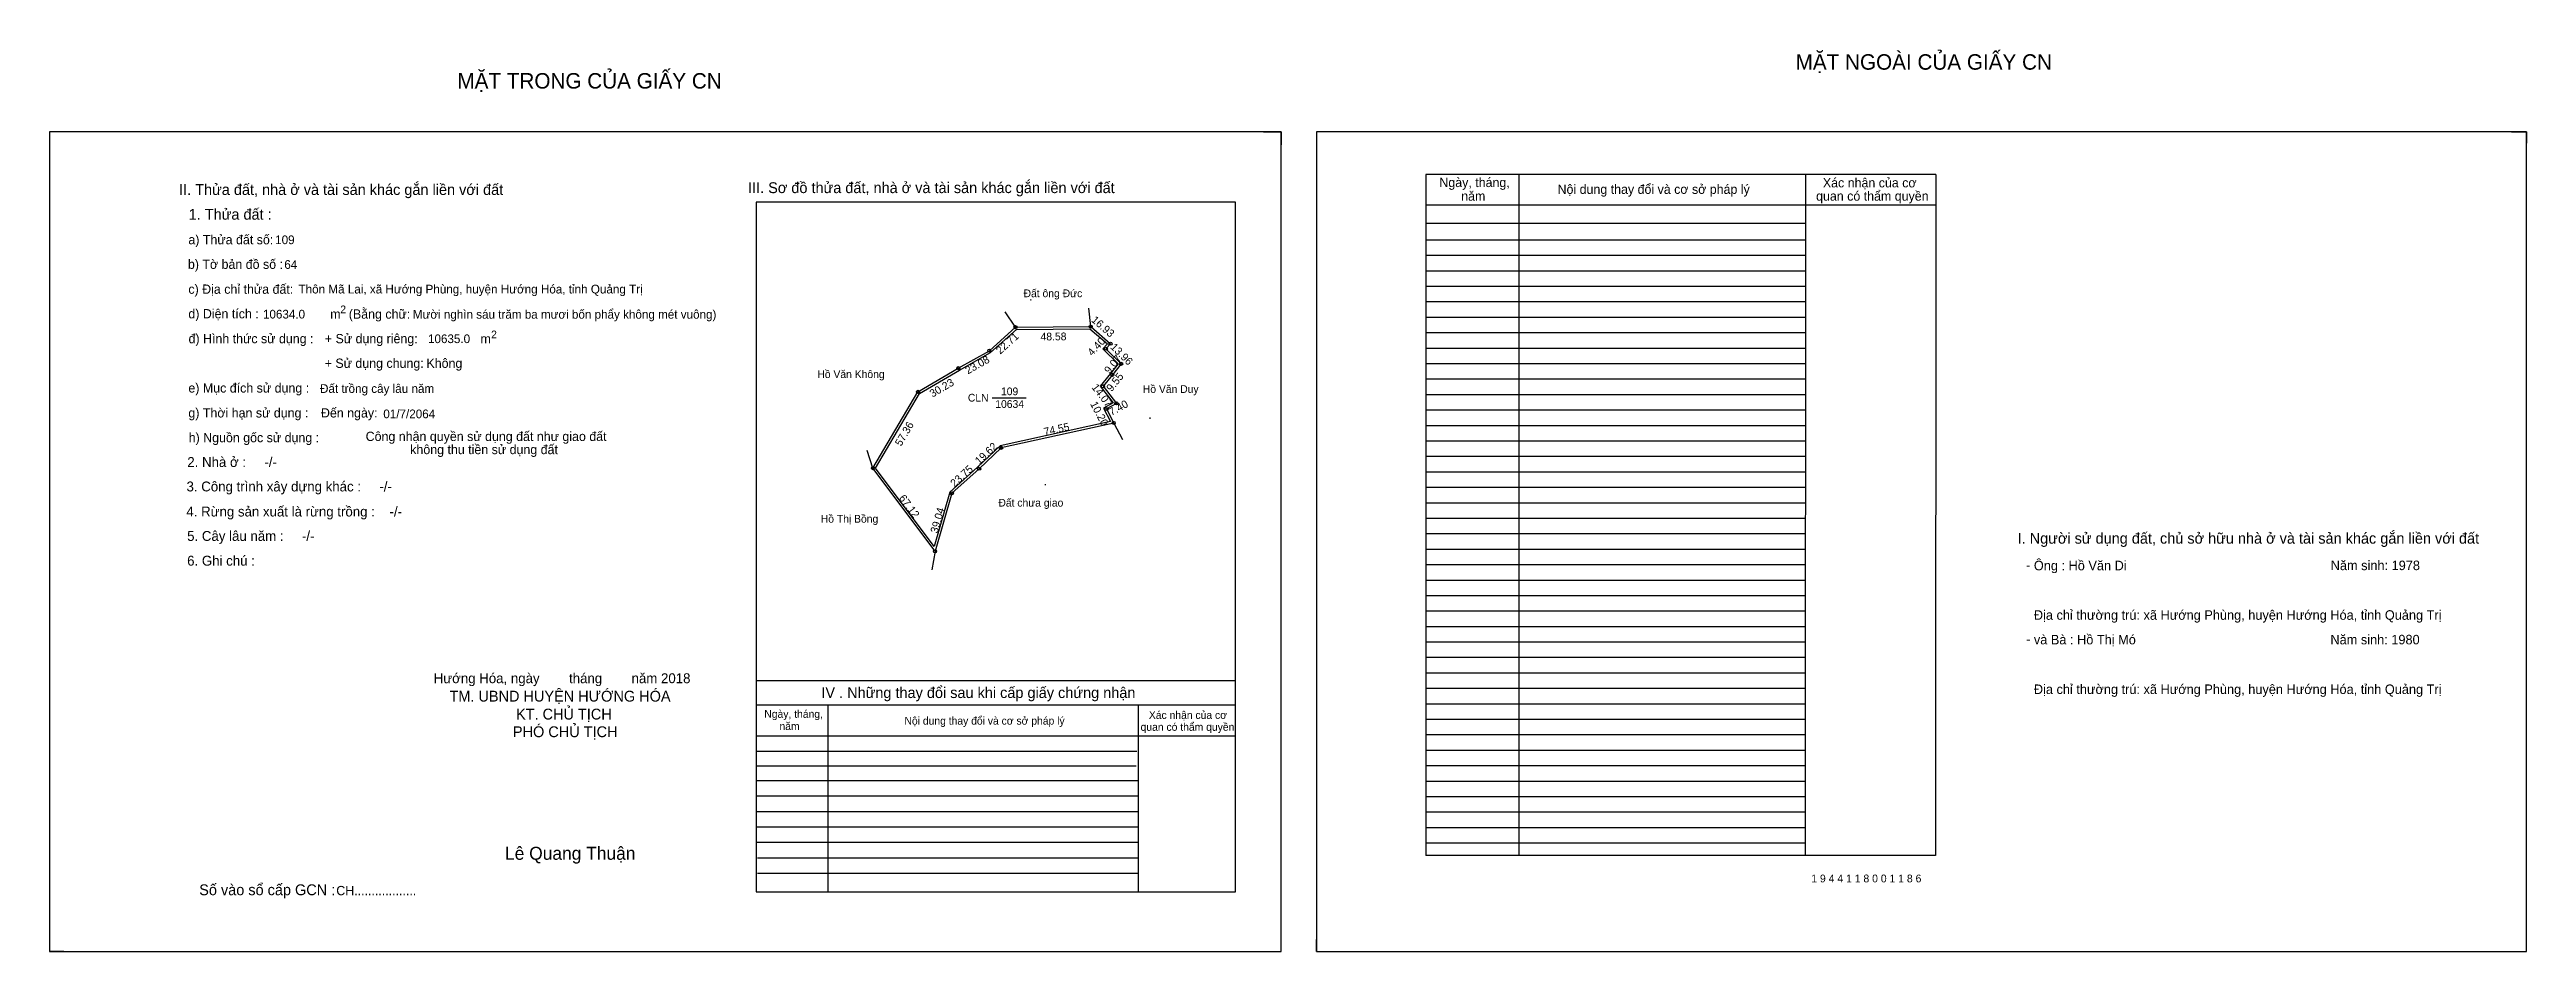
# Model space of a CAD drawing. Extents: x 531029 to 534540, y 1847063 to 1847735.
# Drawn here: x 532939 to 534540, y 1847152 to 1847735 of the extents above.
import ezdxf

# ---------------------------------------------------------------- set-up
doc = ezdxf.new("R2010")
doc.units = 0
for name, color, linetype in [('Default', 7, 'Continuous'), ('Level 10', 7, 'Continuous'), ('Level 11', 7, 'Continuous'), ('Level 13', 7, 'Continuous'), ('Level 27', 7, 'Continuous'), ('Level 36', 7, 'Continuous'), ('Level 49', 7, 'Continuous'), ('Level 55', 7, 'Continuous'), ('Level 6', 7, 'Continuous'), ('Level 60', 7, 'Continuous'), ('Level 7', 7, 'Continuous'), ('Level 8', 7, 'Continuous'), ('Level 9', 7, 'Continuous')]:
    doc.layers.add(name, color=color, linetype=linetype)

msp = doc.modelspace()

# ---------------------------------------------------------------- linework, layer by layer
at = {"layer": 'Level 10'}
for p, q in [((533723.5, 1847681.5), (533734.9, 1847681.5)), ((533734.9, 1847681.5), (533734.9, 1847673.1)), ((534530.3, 1847681.5), (534539.9, 1847681.5)), ((534539.9, 1847681.5), (534539.9, 1847674.1)), ((533500.1, 1847513.4), (533526.2, 1847528.7)), ((533619.8, 1847517), (533628.4, 1847505.9)), ((532938.7, 1847159.3), (532938.7, 1847151.5)), ((532947.9, 1847151.5), (532938.7, 1847151.5)), ((533757.7, 1847151.5), (533757.7, 1847159.3)), ((533757.7, 1847151.5), (533764.7, 1847151.5))]:
    msp.add_line(p, q, dxfattribs=at)
for points in [[(532938.7, 1847151.5), (533734.9, 1847151.5), (533734.9, 1847681.5), (532938.7, 1847681.5)], [(533757.7, 1847151.5), (534539.9, 1847151.5), (534539.9, 1847681.5), (533757.7, 1847681.5)], [(533546.3, 1847540), (533563.2, 1847555.2), (533611.8, 1847555.6), (533624.6, 1847544.5), (533621.6, 1847541.3), (533631.5, 1847531.5), (533625.8, 1847524.4), (533619.8, 1847517), (533628.4, 1847505.9), (533622, 1847502.3), (533626.7, 1847493.2), (533553.9, 1847477.2), (533539.7, 1847463.7), (533522, 1847447.8), (533511.2, 1847410.3), (533471, 1847464), (533500.1, 1847513.4), (533526.2, 1847528.7)], [(533547.1, 1847538.9), (533563.8, 1847553.8), (533611.3, 1847554.2), (533622.6, 1847544.4), (533619.6, 1847541.2), (533629.6, 1847531.4), (533624.7, 1847525.3), (533618, 1847517), (533626.3, 1847506.3), (533620.1, 1847502.8), (533624.6, 1847494.2), (533553.2, 1847478.5), (533538.7, 1847464.7), (533520.8, 1847448.5), (533510.7, 1847413.4), (533472.7, 1847464.1), (533501.1, 1847512.4), (533526.9, 1847527.5)]]:
    msp.add_lwpolyline(points, close=True, dxfattribs=at)
at = {"layer": 'Level 11'}
for centre in [(533563.2, 1847555.2), (533611.8, 1847555.6), (533624.6, 1847544.5), (533526.2, 1847528.7), (533546.3, 1847540), (533546.3, 1847540), (533621.6, 1847541.3), (533631.5, 1847531.5), (533500.1, 1847513.4), (533619.8, 1847517), (533625.8, 1847524.4), (533622, 1847502.3), (533628.4, 1847505.9), (533626.7, 1847493.2), (533471, 1847464), (533539.7, 1847463.7), (533553.9, 1847477.2), (533522, 1847447.8), (533511.2, 1847410.3)]:
    msp.add_circle(centre, 1, dxfattribs=at)
at = {"layer": 'Level 27'}
for p, q in [((533563.2, 1847555.2), (533556.5, 1847565.1)), ((533611.8, 1847555.6), (533610.6, 1847567.5)), ((533626.7, 1847493.2), (533632.3, 1847482.6)), ((533471, 1847464), (533467.2, 1847475.4)), ((533511.2, 1847410.3), (533509.1, 1847398.4))]:
    msp.add_line(p, q, dxfattribs=at)
at = {"layer": 'Level 7'}
for p, q in [((534073.7, 1847611.5), (533828.5, 1847611.5)), ((534073.7, 1847601.5), (533828.5, 1847601.5)), ((534073.7, 1847591.5), (533828.5, 1847591.5)), ((534073.7, 1847581.5), (533828.5, 1847581.5)), ((534073.7, 1847571.5), (533828.5, 1847571.5)), ((534073.7, 1847561.5), (533828.5, 1847561.5)), ((534073.7, 1847551.5), (533828.5, 1847551.5)), ((534073.7, 1847541.5), (533828.5, 1847541.5)), ((534073.7, 1847531.5), (533828.5, 1847531.5)), ((534073.7, 1847521.5), (533828.5, 1847521.5)), ((534073.7, 1847511.5), (533828.5, 1847511.5)), ((534073.7, 1847501.5), (533828.5, 1847501.5)), ((534073.7, 1847491.5), (533828.5, 1847491.5)), ((534073.7, 1847481.5), (533828.5, 1847481.5)), ((534073.7, 1847471.5), (533828.5, 1847471.5)), ((534073.7, 1847461.5), (533828.5, 1847461.5)), ((534073.7, 1847451.5), (533828.5, 1847451.5)), ((534073.7, 1847441.5), (533828.5, 1847441.5)), ((534073.7, 1847431.5), (533828.5, 1847431.5)), ((534073.7, 1847421.5), (533828.5, 1847421.5)), ((534073.7, 1847411.5), (533828.5, 1847411.5)), ((534073.7, 1847401.5), (533828.5, 1847401.5)), ((534073.7, 1847391.5), (533828.5, 1847391.5)), ((534073.7, 1847381.5), (533828.5, 1847381.5)), ((534073.7, 1847371.5), (533828.5, 1847371.5)), ((534073.7, 1847361.5), (533828.5, 1847361.5)), ((534073.7, 1847351.5), (533828.5, 1847351.5)), ((534073.7, 1847341.5), (533828.5, 1847341.5)), ((534073.7, 1847331.5), (533828.5, 1847331.5)), ((534073.7, 1847321.5), (533828.5, 1847321.5)), ((534073.7, 1847311.5), (533828.5, 1847311.5)), ((534073.7, 1847301.5), (533828.5, 1847301.5)), ((534073.7, 1847291.5), (533828.5, 1847291.5)), ((533641.7, 1847280.8), (533395.5, 1847280.8)), ((534073.7, 1847281.5), (533828.5, 1847281.5)), ((533641.2, 1847271.4), (533395.5, 1847271.4)), ((533642.5, 1847261.9), (533395.5, 1847261.9)), ((534073.7, 1847271.5), (533828.5, 1847271.5)), ((534073.7, 1847261.5), (533828.5, 1847261.5)), ((533642.5, 1847251.9), (533395.5, 1847251.9)), ((533642.5, 1847241.9), (533395.5, 1847241.9)), ((534073.7, 1847251.5), (533828.5, 1847251.5)), ((534073.7, 1847241.5), (533828.5, 1847241.5)), ((533642.5, 1847231.9), (533395.5, 1847231.9)), ((534073.7, 1847231.5), (533828.5, 1847231.5)), ((533642.5, 1847221.9), (533395.5, 1847221.9)), ((533642.5, 1847211.9), (533396.3, 1847211.9)), ((534073.7, 1847221.5), (533828.5, 1847221.5)), ((533642.5, 1847201.9), (533396.3, 1847201.9))]:
    msp.add_line(p, q, dxfattribs=at)
at = {"layer": 'Level 8'}
for p, q in [((534158.1, 1847654), (533828.5, 1847654)), ((533828.5, 1847654), (533828.5, 1847213.5)), ((533888.5, 1847654), (533888.5, 1847213.5)), ((534073.9, 1847653.8), (534073.7, 1847213.5)), ((534158.1, 1847654), (534157.9, 1847213.5)), ((533705.5, 1847636.1), (533395.5, 1847636.1)), ((533395.5, 1847636.1), (533395.5, 1847190.1)), ((533705.5, 1847190.1), (533705.5, 1847636.1)), ((534158.1, 1847634), (533828.5, 1847634)), ((534073.7, 1847622.2), (533828.5, 1847622.2)), ((533705.5, 1847326.5), (533395.5, 1847326.5)), ((533705.5, 1847310.8), (533395.5, 1847310.8)), ((533441.8, 1847310.8), (533441.8, 1847190.1)), ((533642.5, 1847310.8), (533642.5, 1847190.1)), ((533705.5, 1847290.8), (533395.5, 1847290.8)), ((534157.9, 1847213.5), (533828.5, 1847213.5)), ((533395.5, 1847190.1), (533705.5, 1847190.1))]:
    msp.add_line(p, q, dxfattribs=at)
at = {"layer": 'Level 9'}
msp.add_line((533548.2, 1847509.6), (533570.1, 1847509.6), dxfattribs=at)

# ---------------------------------------------------------------- texts
at = {"layer": 'Default'}
for s, p in [('e) Mục đích sử dụng :', (533028.5, 1847512.9)), ('g) Thời hạn sử dụng :', (533028.5, 1847496.8)), ('Đến ngày:', (533114.2, 1847496.8)), ('h) Nguồn gốc sử dụng :', (533028.7, 1847480.8)), ('Công nhận quyền sử dụng đất như giao đất', (533143.1, 1847481.6)), ('không thu tiền sử dụng đất', (533171.9, 1847473.1))]:
    msp.add_text(s, height=6, dxfattribs=at).set_placement(p)
at = {"layer": 'Level 13'}
for s, p in [('109', (533553.8, 1847511.2)), ('CLN', (533532.4, 1847507.1)), ('10634', (533550.1, 1847503))]:
    msp.add_text(s, height=5, dxfattribs=at).set_placement(p)
at = {"layer": 'Level 36'}
for p in [(533572, 1847572.4), (533649, 1847495.9), (533581.4, 1847452.9)]:
    msp.add_text('.', height=6, dxfattribs=at).set_placement(p)
at = {"layer": 'Level 49'}
for s, rotation, p in [('16.93', 319.1197, (533611.8, 1847559.2)), ('22.71', 41.8409, (533553.3, 1847537.4)), ('48.58', 0.4718, (533579.4, 1847546.6)), ('4.40', 47.0257, (533612.8, 1847536.2)), ('23.08', 29.397, (533532.4, 1847524.6)), ('9.07', 50.8173, (533623.9, 1847524.6)), ('13.96', 315.4644, (533624.1, 1847541.9)), ('30.23', 30.2714, (533509.5, 1847509.6)), ('14.07', 307.6679, (533612.1, 1847516.2)), ('9.55', 51.209, (533625.3, 1847513.1)), ('10.20', 297.6957, (533611.3, 1847505.6)), ('7.40', 29.1975, (533625.2, 1847497.7)), ('57.36', 59.5502, (533489.2, 1847477.8)), ('74.55', 12.4404, (533582.1, 1847485)), ('23.75', 42.0984, (533523.8, 1847451.5)), ('19.62', 43.3894, (533539.8, 1847466)), ('67.12', 306.8119, (533487.5, 1847444.6)), ('39.04', 73.9236, (533512.8, 1847421.6))]:
    msp.add_text(s, height=5, rotation=rotation, dxfattribs=at).set_placement(p)
at = {"layer": 'Level 55'}
for s, height, p in [('18', 0.8, (533562.7, 1847555.2)), ('91', 0.22, (533563.1, 1847554.9)), ('0', 0.22, (533563.1, 1847554.9)), ('1', 0.8, (533611.6, 1847555.6)), ('0', 0.22, (533611.7, 1847555.4)), ('0', 0.22, (533611.7, 1847555.4)), ('0', 0.22, (533611.7, 1847555.4)), ('2', 0.8, (533624.3, 1847544.5)), ('16', 0.8, (533525.6, 1847528.7)), ('91', 0.22, (533526, 1847528.5)), ('17', 0.8, (533545.7, 1847540)), ('91', 0.22, (533546.1, 1847539.8)), ('3', 0.8, (533621.3, 1847541.3)), ('0', 0.22, (533621.5, 1847541.1)), ('0', 0.22, (533621.5, 1847541.1)), ('0', 0.22, (533624.5, 1847544.3)), ('0', 0.22, (533624.5, 1847544.3)), ('4', 0.8, (533631.3, 1847531.5)), ('0', 0.22, (533631.5, 1847531.3)), ('0', 0.22, (533631.5, 1847531.3)), ('15', 0.8, (533499.5, 1847513.4)), ('91', 0.22, (533499.9, 1847513.2)), ('6', 0.8, (533619.6, 1847517)), ('0', 0.22, (533619.8, 1847516.8)), ('0', 0.22, (533619.8, 1847516.8)), ('5', 0.8, (533625.6, 1847524.4)), ('0', 0.22, (533625.7, 1847524.2)), ('0', 0.22, (533625.7, 1847524.2)), ('8', 0.8, (533621.7, 1847502.3)), ('0', 0.22, (533621.9, 1847502)), ('0', 0.22, (533621.9, 1847502)), ('7', 0.8, (533628.2, 1847505.9)), ('0', 0.22, (533628.4, 1847505.7)), ('0', 0.22, (533628.4, 1847505.7)), ('9', 0.8, (533626.4, 1847493.2)), ('0', 0.22, (533626.6, 1847493)), ('0', 0.22, (533626.6, 1847493)), ('0', 0.22, (533626.6, 1847493)), ('0', 0.22, (533626.6, 1847493)), ('14', 0.8, (533470.4, 1847464)), ('10', 0.8, (533553.3, 1847477.2)), ('0', 0.22, (533553.8, 1847476.9)), ('0', 0.22, (533553.8, 1847476.9)), ('126', 0.22, (533470.8, 1847463.8)), ('91', 0.22, (533470.9, 1847463.8)), ('12', 0.8, (533521.5, 1847447.8)), ('11', 0.8, (533539.1, 1847463.7)), ('0', 0.22, (533539.6, 1847463.5)), ('0', 0.22, (533539.6, 1847463.5)), ('0', 0.22, (533522, 1847447.6)), ('0', 0.22, (533522, 1847447.6)), ('13', 0.8, (533510.7, 1847410.3)), ('126', 0.22, (533511, 1847410)), ('0', 0.22, (533511.1, 1847410)), ('0', 0.22, (533511.1, 1847410))]:
    msp.add_text(s, height=height, dxfattribs=at).set_placement(p)
at = {"layer": 'Level 6'}
for s, height, p in [('109', 5.63, (533084.6, 1847608.9)), ('64', 5.63, (533090.5, 1847592.9)), ('Thôn Mã Lai, xã Hướng Phùng, huyện Hướng Hóa, tỉnh Quảng Trị', 5.64, (533099.7, 1847577)), ('10634.0', 5.63, (533076.7, 1847560.8)), ('Mười nghìn sáu trăm ba mươi bốn phẩy không mét vuông)', 5.632, (533173.6, 1847560.7)), ('10635.0', 5.63, (533183.4, 1847544.9)), ('Đất trồng cây lâu năm', 5.64, (533113.6, 1847512.7)), ('01/7/2064', 5.64, (533154.5, 1847496.3)), ('Ông : Hồ Văn Di', 6.16, (534221.5, 1847398)), ('Năm sinh: 1978', 6.16, (534413.4, 1847398.1)), ('Địa chỉ thường trú: xã Hướng Phùng, huyện Hướng Hóa, tỉnh Quảng Trị', 6.16, (534221.5, 1847366)), ('và Bà : Hồ Thị Mó', 6.16, (534221.5, 1847350.1)), ('Năm sinh: 1980', 6.16, (534413.2, 1847350.1)), ('Địa chỉ thường trú: xã Hướng Phùng, huyện Hướng Hóa, tỉnh Quảng Trị', 6.16, (534221.5, 1847318)), ('1 9 4 4 1 1 8 0 0 1 1 8 6', 5.04, (534077.6, 1847196.2))]:
    msp.add_text(s, height=height, dxfattribs=at).set_placement(p)
at = {"layer": 'Level 60'}
for s, p in [('Đất ông Đức', (533568.4, 1847574.6)), ('Hồ Văn Không', (533435.1, 1847522.3)), ('Hồ Văn Duy', (533645.5, 1847512.7)), ('Hồ Thị Bồng', (533437.3, 1847428.8)), ('Đất chưa giao', (533552.1, 1847439.2))]:
    msp.add_text(s, height=5, dxfattribs=at).set_placement(p)
at = {"layer": 'Level 7'}
for s, height, p in [('MẶT TRONG CỦA GIẤY CN', 10, (533202.4, 1847709.5)), ('MẶT NGOÀI CỦA GIẤY CN', 10, (534067.5, 1847721.7)), ('II. Thửa đất, nhà ở và tài sản khác gắn liền với đất', 7, (533022.5, 1847640.7)), ('III. Sơ đồ thửa đất, nhà ở và tài sản khác gắn liền với đất', 7, (533390.3, 1847641.9)), ('Ngày, tháng,', 6, (533837.2, 1847645.8)), ('năm', 6, (533851.3, 1847637)), ('Nội dung thay đổi và cơ sở pháp lý', 6, (533913.6, 1847641.4)), (' quan có thẩm quyền', 6, (534078.5, 1847637)), ('Xác nhận của cơ', 6, (534085.1, 1847645.6)), ('1. Thửa đất :', 7, (533028.7, 1847624.7)), ('a) Thửa đất số:', 6, (533028.5, 1847608.8)), ('b) Tờ bản đồ số :', 6, (533028.2, 1847592.9)), ('c) Địa chỉ thửa đất:', 6, (533028.5, 1847576.8)), ('d) Diện tích :', 6, (533028.5, 1847560.9)), ('m', 6, (533120.2, 1847560.7)), ('2', 5, (533126.7, 1847564.2)), ('(Bằng chữ:', 6, (533132.2, 1847560.7)), ('đ) Hình thức sử dụng :', 6, (533028.6, 1847544.8)), ('+ Sử dụng riêng:', 6, (533116.7, 1847544.8)), ('m', 6, (533217.3, 1847544.7)), ('2', 5, (533224.2, 1847548)), ('+ Sử dụng chung:', 6, (533116.6, 1847528.9)), ('Không', 6, (533182.4, 1847528.9)), ('2. Nhà ở :     -/-', 6.4, (533027.8, 1847464.8)), ('3. Công trình xây dựng khác :     -/-', 6.4, (533027.3, 1847449)), ('4. Rừng sản xuất là rừng trồng :    -/-', 6.4, (533027.2, 1847432.8)), ('5. Cây lâu năm :     -/-', 6.4, (533027.7, 1847417)), ('I. Người sử dụng đất, chủ sở hữu nhà ở và tài sản khác gắn liền với đất', 7, (534211, 1847415.2)), ('6. Ghi chú :', 6.4, (533027.7, 1847401)), ('-', 6.4, (534216.4, 1847398.2)), ('-', 6.4, (534216.5, 1847350.3)), ('Hướng Hóa, ngày        tháng        năm 2018', 6.4, (533187.1, 1847325)), ('TM. UBND HUYỆN HƯỚNG HÓA', 7, (533197.3, 1847313.1)), ('IV . Những thay đổi sau khi cấp giấy chứng nhận', 7, (533437.7, 1847315.4)), ('KT. CHỦ TỊCH', 7, (533240.3, 1847301.5)), ('Ngày, tháng,', 5, (533400.8, 1847302.6)), ('Xác nhận của cơ', 5, (533649.4, 1847301.9)), ('PHÓ CHỦ TỊCH', 7, (533238.3, 1847290.1)), ('năm', 5, (533410.6, 1847294.7)), ('Nội dung thay đổi và cơ sở pháp lý', 5, (533491.4, 1847298.2)), (' quan có thẩm quyền', 5, (533642.2, 1847294.2)), ('Lê Quang Thuận', 8.4, (533233.2, 1847210.8)), ('Số vào sổ cấp GCN :', 7, (533035.5, 1847187.9)), ('CH..................', 6, (533124.1, 1847187.9))]:
    msp.add_text(s, height=height, dxfattribs=at).set_placement(p)

doc.saveas('drawing.dxf')
